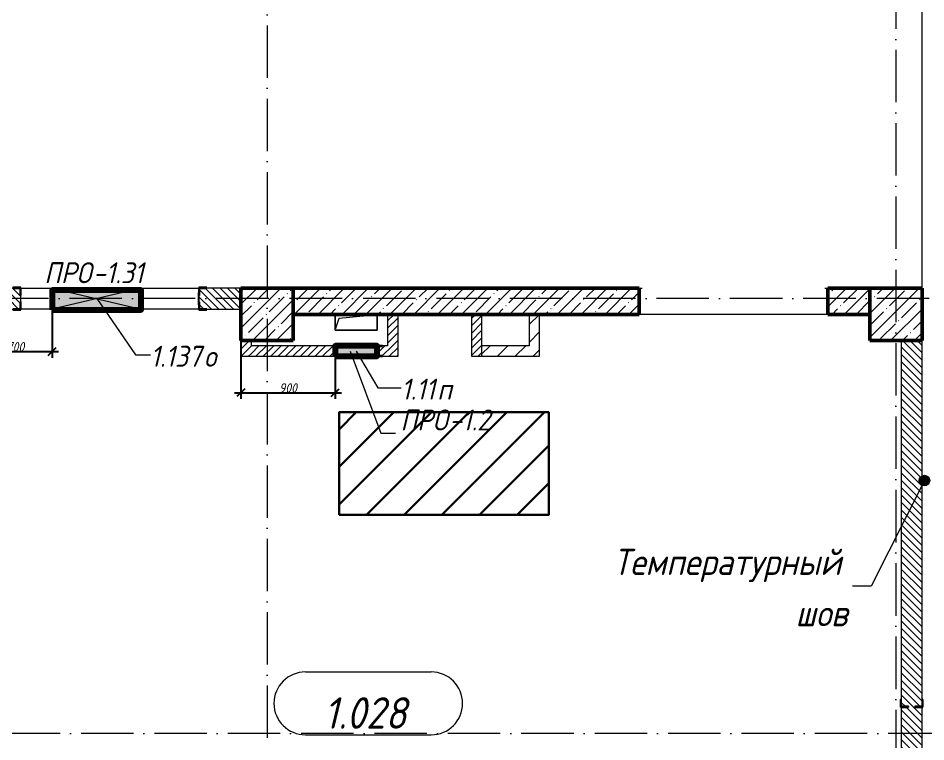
# Model space of a CAD drawing. Header units: millimetres. Extents: x -356862 to 418287, y 0 to 839748.
# Drawn here: x -139940 to -131280, y 517866 to 524774 of the extents above; entities that cross this region are included whole.
import ezdxf

# ---------------------------------------------------------------- set-up
doc = ezdxf.new("R2010")
doc.units = ezdxf.units.MM
doc.linetypes.add('50_200_ШТРИХ_1Т_ш5_п1_п1_', pattern=[700, 500, -100, 0, -100])
for name, color, linetype, lineweight in [('0) строит. леса', 20, 'Continuous', 30), ('9.7) Заделка 956 шт', 6, 'Continuous', 158), ('A-____-____-DIMS', 7, 'Continuous', 9), ('A-DETL-GENF-OTLN', 7, 'Continuous', 9), ('A-FLOR-____-OTLN', 7, 'Continuous', 9), ('A-GENM-____-IDEN', 7, 'Continuous', 9), ('A-GENM-____-MCUT', 7, 'Continuous', 25), ('A-GENM-____-OTLN', 7, 'Continuous', 9), ('A-GENM-____-OTLN-1', 7, 'Continuous', 25), ('A-GLAZ-____-IDEN', 7, 'Continuous', 9), ('A-GLAZ-____-OTLN', 7, 'Continuous', 9), ('A-WALL-____-MCUT', 7, 'Continuous', 13), ('A-WALL-____-MCUT-2', 7, 'Continuous', 50), ('A-WALL-____-OTLN', 7, 'Continuous', 9), ('A-WALL-____-PATT-1', 7, 'Continuous', 9), ('A-WALL-FNSH-MCUT-1', 7, 'Continuous', 9), ('G-____-____-TEXT', 7, 'Continuous', 9), ('I-WALL-____-OTLN', 7, 'Continuous', 9), ('S-COLS-____-MCUT', 7, 'Continuous', 50), ('S-COLS-____-OTLN', 7, 'Continuous', 9), ('S-GRID-____-OTLN-1', 7, '50_200_ШТРИХ_1Т_ш5_п1_п1_', 9)]:
    doc.layers.add(name, color=color, linetype=linetype, lineweight=lineweight)
doc.layers.add('A-AREA-IDEN-1', color=7, linetype='Continuous', lineweight=9, true_color=0x000000)
doc.styles.add('ISOCPEUR_I', font='isocpeui.ttf', dxfattribs={"width": 0.9, "height": 2.5})
doc.styles.add('ISOCPEUR_I_11', font='isocpeui.ttf', dxfattribs={"width": 0.9, "height": 200})
doc.styles.add('ISOCPEUR_I_7', font='isocpeui.ttf', dxfattribs={"width": 0.9, "height": 90})
doc.styles.add('ISOCPEUR_I_9', font='isocpeui.ttf', dxfattribs={"width": 0.9, "height": 250})
doc.dimstyles.new('ISO-1_8_0_9К_СРЕДНИЙ_Кладочные_2', dxfattribs={"dimscale": 304.8, "dimtxt": 89.638306, "dimasz": 0.246063, "dimexe": 0.19685, "dimexo": 0, "dimgap": 0, "dimtad": 1, "dimdec": 3, "dimrnd": 0.001, "dimdsep": 46, "dimtxsty": 'ISOCPEUR_I_7', "dimblk1": 'OBLIQUE', "dimblk2": 'OBLIQUE', "dimsah": 1, "dimcen": 0.09, "dimdle": 0.19685, "dimazin": 0, "dimtfac": 1, "dimtdec": 4, "dimtix": 1, "dimtmove": 1, "dimatfit": 3, "dimfxl": 1, "dimtvp": 1, "dimtolj": 1, "dimtzin": 0, "dimarcsym": 2})
pattern_1 = [(135, (-176515.067, 459015.94), (-35.35534, -35.35534), [])]
pattern_2 = [(45, (-176515.067, 459015.94), (-35.35534, 35.35534), [])]
pattern_3 = [(45, (-176515.07, 459015.94), (-84.85281, 84.85281), [])]

# ---------------------------------------------------------------- blocks, each defined once
blk = doc.blocks.new('BSC_Колонна _Прямоугольная - 500х500-V21-АР1_План отверстий 1 этажа в осях 1-64_Ю-ЯЯ')
at = {"layer": 'S-COLS-____-OTLN'}
h = blk.add_hatch(dxfattribs=at)
h.set_pattern_fill('FP_27', color=256, style=0, pattern_type=2)
h.set_pattern_definition([(45, (-44950, -62931.04), (-114.04925, 114.04925), []), (45, (-44835.95, -62931.04), (-114.04925, 114.04925), [201.613, -40.323, 3.353, -36.97])])
h.paths.add_polyline_path([(-250, -250), (250, -250), (250, 250), (-250, 250)], flags=0)
at = {"layer": 'S-COLS-____-MCUT'}
for p, q in [((250, 250), (-250, 250)), ((-250, 250), (-250, -250)), ((250, -250), (250, 250)), ((-250, -250), (250, -250))]:
    blk.add_line(p, q, dxfattribs=at)
blk = doc.blocks.new('BSC_Колонна _Прямоугольная - 500х500-V49-АР1_План отверстий 1 этажа в осях 1-64_Ю-ЯЯ')
at = {"layer": 'S-COLS-____-OTLN'}
h = blk.add_hatch(dxfattribs=at)
h.set_pattern_fill('FP_56', color=256, style=0, pattern_type=2)
h.set_pattern_definition([(45, (-38950, -62931.04), (-114.04925, 114.04925), []), (45, (-38835.95, -62931.04), (-114.04925, 114.04925), [201.613, -40.323, 3.353, -36.97])])
h.paths.add_polyline_path([(-250, -250), (250, -250), (250, 250), (-250, 250)], flags=0)
at = {"layer": 'S-COLS-____-MCUT'}
for p, q in [((250, 250), (-250, 250)), ((-250, 250), (-250, -250)), ((250, -250), (250, 250)), ((-250, -250), (250, -250))]:
    blk.add_line(p, q, dxfattribs=at)
blk = doc.blocks.new('Фахверк_СКБ_Уголок - 200_4010-27904266-АР1_План отверстий 1 этажа в осях 1-64_Ю-ЯЯ')
at = {"layer": 'A-GENM-____-MCUT'}
for p, q in [((125, 156), (50, 156)), ((50, 156), (50, 150)), ((50, 150), (119, 150)), ((119, 150), (119, 81)), ((125, 81), (125, 156)), ((119, 81), (125, 81)), ((125, 19), (119, 19)), ((119, 19), (119, -50)), ((125, -56), (125, 19)), ((119, -50), (50, -50)), ((50, -50), (50, -56)), ((50, -56), (125, -56))]:
    blk.add_line(p, q, dxfattribs=at)
blk = doc.blocks.new('Фахверк_СКБ_Уголок - 200_3600-27915153-АР1_План отверстий 1 этажа в осях 1-64_Ю-ЯЯ')
at = {"layer": 'A-GENM-____-MCUT'}
for p, q in [((125, 156), (50, 156)), ((50, 156), (50, 150)), ((50, 150), (119, 150)), ((119, 150), (119, 81)), ((125, 81), (125, 156)), ((119, 81), (125, 81)), ((125, 19), (119, 19)), ((119, 19), (119, -50)), ((125, -56), (125, 19)), ((119, -50), (50, -50)), ((50, -50), (50, -56)), ((50, -56), (125, -56))]:
    blk.add_line(p, q, dxfattribs=at)
blk = doc.blocks.new('154_Стойка_СКБ_Уголок - СМ-2530_200-28213945-АР1_План отверстий 1 этажа в осях 1-64_Ю-ЯЯ')
at = {"layer": 'A-GENM-____-MCUT'}
for p, q in [((125, 156), (125, 81)), ((200, 156), (125, 156)), ((131, 81), (131, 150)), ((131, 150), (200, 150)), ((200, 150), (200, 156)), ((125, 81), (131, 81)), ((131, 19), (125, 19)), ((125, 19), (125, -56)), ((131, -50), (131, 19)), ((125, -56), (200, -56)), ((200, -50), (131, -50)), ((200, -56), (200, -50))]:
    blk.add_line(p, q, dxfattribs=at)
blk = doc.blocks.new('Стойка_Влож_Полоса боковая - Полоса-28213942-АР1_План отверстий 1 этажа в осях 1-64_Ю-ЯЯ')
at = {"layer": 'A-GENM-____-OTLN'}
for p, q in [((-5, 60), (0, 60)), ((-5, -60), (-5, 60)), ((0, 31), (0, -31)), ((0, -60), (-5, -60))]:
    blk.add_line(p, q, dxfattribs=at)
blk = doc.blocks.new('AR_Отверстие Ниша - Лючок-32404130-АР1_План отверстий 1 этажа в осях 1-64_Ю-ЯЯ')
at = {"layer": 'A-GLAZ-____-OTLN'}
blk.add_hatch(color=256, dxfattribs=at).paths.add_polyline_path([(200, 50), (-200, 50), (-200, -50), (200, -50), (200, 47)], flags=0)
for p, q in [((-200, 50), (200, 50)), ((200, 50), (200, -50)), ((200, -50), (-200, -50))]:
    blk.add_line(p, q, dxfattribs=at)
blk = doc.blocks.new('154_Фахверк_СКБ_Швеллер - Тип_100_4010-27789772-АР1_План отверстий 1 этажа в осях 1-64_Ю-ЯЯ')
at = {"layer": 'A-GENM-____-MCUT'}
for p, q in [((175, 50), (125, 50)), ((125, 50), (125, -50)), ((128, 47), (175, 47)), ((128, -47), (128, 47)), ((175, 47), (175, 50)), ((125, -50), (175, -50)), ((175, -47), (128, -47)), ((175, -50), (175, -47))]:
    blk.add_line(p, q, dxfattribs=at)
blk = doc.blocks.new('AR_Отверстие прямоугольное _в плите_ - AR_Отверстие прямоугольное _в плите_-V191-АР1_План отверстий 1 этажа в осях 1-64_Ю-ЯЯ')
at = {"layer": 'A-GENM-____-OTLN'}
for p, q in [((-200, 75), (-200, -75)), ((-200, -75), (-162.5, 37.5)), ((-162.5, 37.5), (200, 75)), ((200, -75), (200, 75)), ((-200, -75), (200, -75))]:
    blk.add_line(p, q, dxfattribs=at)
blk = doc.blocks.new('AR_Отверстие прямоугольное _в стене_ - AR_Отверстие прямоугольное _в стене__ОВ-36666481-АР1_План отверстий 1 этажа в осях 1-64_Ю-ЯЯ')
at = {"layer": 'A-GLAZ-____-OTLN'}
blk.add_hatch(color=256, dxfattribs=at).paths.add_polyline_path([(425, -100), (425, 100), (-425, 100), (-425, -100)], flags=0)
at = {"layer": 'A-DETL-GENF-OTLN'}
for p, q in [((-425, -100), (-425, 100)), ((-425, 100), (425, 100)), ((425, 100), (-425, -100)), ((-425, 100), (425, -100)), ((425, 100), (-425, 100)), ((-425, 100), (-425, -100)), ((425, 100), (425, -100)), ((425, -100), (425, 100)), ((425, -100), (-425, -100)), ((-425, -100), (425, -100))]:
    blk.add_line(p, q, dxfattribs=at)
blk = doc.blocks.new('_Oblique')
at = {"color": 0, "linetype": 'ByBlock', "lineweight": -2}
blk.add_line((-0.5, -0.5), (0.5, 0.5), dxfattribs=at)
blk = doc.blocks.new('*D13554')
at = {"layer": 'A-____-____-DIMS', "color": 0, "lineweight": -2, "transparency": 16777216}
for p, q in [((-137815.1, 521697), (-137815.1, 521139.3)), ((-136915.1, 521593.9), (-136915.1, 521139.3)), ((-137875.1, 521199.3), (-136855.1, 521199.3))]:
    blk.add_line(p, q, dxfattribs=at)
at = {"layer": 'Defpoints', "color": 0, "transparency": 16777216}
for p in [(-137815.1, 521697), (-136915.1, 521593.9), (-136915.1, 521199.3)]:
    blk.add_point(p, dxfattribs=at)
at = {"layer": 'A-____-____-DIMS', "color": 0, "lineweight": -2, "transparency": 16777216, "xscale": 75, "yscale": 75, "zscale": 75, "rotation": 180}
blk.add_blockref('_Oblique', (-137815.1, 521199.3), dxfattribs=at)
at = {"layer": 'A-____-____-DIMS', "color": 0, "lineweight": -2, "transparency": 16777216, "xscale": 75, "yscale": 75, "zscale": 75}
blk.add_blockref('_Oblique', (-136915.1, 521199.3), dxfattribs=at)
at = {"layer": 'A-____-____-DIMS', "color": 0, "transparency": 16777216, "insert": (-137365.1, 521244.3), "char_height": 90, "width": 409.578, "attachment_point": 5, "style": 'ISOCPEUR_I_7'}
blk.add_mtext('\\A1;900', dxfattribs=at)
blk = doc.blocks.new('*D13590')
at = {"layer": 'A-____-____-DIMS', "color": 0, "lineweight": -2, "transparency": 16777216}
for p, q in [((-139615.1, 521991), (-139615.1, 521531.7)), ((-140315.1, 521697), (-140315.1, 521531.7)), ((-140375.1, 521591.7), (-139555.1, 521591.7))]:
    blk.add_line(p, q, dxfattribs=at)
at = {"layer": 'Defpoints', "color": 0, "transparency": 16777216}
for p in [(-139615.1, 521991), (-140315.1, 521697), (-139615.1, 521591.7)]:
    blk.add_point(p, dxfattribs=at)
at = {"layer": 'A-____-____-DIMS', "color": 0, "lineweight": -2, "transparency": 16777216, "xscale": 75, "yscale": 75, "zscale": 75, "rotation": 180}
blk.add_blockref('_Oblique', (-140315.1, 521591.7), dxfattribs=at)
at = {"layer": 'A-____-____-DIMS', "color": 0, "lineweight": -2, "transparency": 16777216, "xscale": 75, "yscale": 75, "zscale": 75}
blk.add_blockref('_Oblique', (-139615.1, 521591.7), dxfattribs=at)
at = {"layer": 'A-____-____-DIMS', "color": 0, "transparency": 16777216, "insert": (-139965.1, 521637.3), "char_height": 90, "width": 409.578, "attachment_point": 5, "style": 'ISOCPEUR_I_7'}
blk.add_mtext('\\A1;700', dxfattribs=at)
blk = doc.blocks.new('AAR_СКБ_Марка_помещения_1_5 ммп - Номер _ Площадь-27962135-АИ_План этажа_Стены_1')
at = {"layer": 'A-AREA-IDEN-1'}
for p, q in [((-2.987, 3), (3.013, 3)), ((-2.987, 0), (3.013, 0))]:
    blk.add_line(p, q, dxfattribs=at)
for centre, start, end in [((-2.987, 1.5), 90, 270), ((3.013, 1.5), 270, 90)]:
    blk.add_arc(centre, 1.5, start, end, dxfattribs=at)

msp = doc.modelspace()

# ---------------------------------------------------------------- hatches: boundary and pattern name
at = {"layer": '0) строит. леса'}
h = msp.add_hatch(dxfattribs=at)
h.set_pattern_fill('ANSI31', color=256, scale=80)
h.set_pattern_definition([(45, (-136437.57, 666051.4), (-179.60512, 179.60512), [])])
h.paths.add_polyline_path([(-136877.8041, 520032.9013), (-134877.8041, 520032.9013), (-134877.8041, 521012.9013), (-136877.8041, 521012.9013)])
at = {"layer": 'A-WALL-____-PATT-1'}
h = msp.add_hatch(dxfattribs=at)
h.set_pattern_fill('FP_6', color=256, style=0, pattern_type=2)
h.set_pattern_definition(pattern_1)
h.paths.add_polyline_path([(-138209.0675, 521996.983), (-137815.0675, 521996.983), (-137815.0675, 522196.983), (-138209.0675, 522196.983), (-138209.0675, 522127.983), (-138215.0675, 522127.983), (-138215.0675, 522065.983), (-138209.0675, 522065.983), (-138209.0675, 522036.983)], flags=0)
h.paths.add_polyline_path([(-139990.0675, 521996.983), (-139921.0675, 521996.983), (-139921.0675, 522065.983), (-139915.0675, 522065.983), (-139915.0675, 522127.983), (-139921.0675, 522127.983), (-139921.0675, 522196.983), (-140315.0675, 522196.983), (-140315.0675, 521996.983)], flags=0)
h = msp.add_hatch(dxfattribs=at)
h.set_pattern_fill('FP_13', color=256, style=0, pattern_type=2)
h.set_pattern_definition([(45, (-176515.07, 459015.94), (-114.04925, 114.04925), []), (45, (-176401.02, 459015.94), (-114.04925, 114.04925), [201.612, -40.322, 3.353, -36.97])])
h.paths.add_polyline_path([(-131815.0675, 521946.983), (-131815.0675, 522196.983), (-132215.0675, 522196.983), (-132215.0675, 521946.983)], flags=0)
h.paths.add_polyline_path([(-134110.4602, 521946.983), (-134015.0675, 521946.983), (-134015.0675, 522196.983), (-137315.0675, 522196.983), (-137315.0675, 521946.983)], flags=0)
h = msp.add_hatch(dxfattribs=at)
h.set_pattern_fill('FP_5', color=256, style=0, pattern_type=2)
h.set_pattern_definition(pattern_2)
h.paths.add_polyline_path([(-136315.0675, 521646.983), (-136315.0675, 521946.983), (-136415.0675, 521946.983), (-136415.0675, 521646.983)], flags=0)
h = msp.add_hatch(dxfattribs=at)
h.set_pattern_fill('FP_5', color=256, style=0, pattern_type=2)
h.set_pattern_definition(pattern_2)
h.paths.add_polyline_path([(-135515.0675, 521546.983), (-135515.0675, 521946.983), (-135615.0675, 521946.983), (-135615.0675, 521546.983)], flags=0)
h = msp.add_hatch(dxfattribs=at)
h.set_pattern_fill('FP_4', color=256, style=0, pattern_type=2)
h.set_pattern_definition(pattern_3)
h.paths.add_polyline_path([(-134965.0675, 521646.983), (-134965.0675, 521946.983), (-135065.0675, 521946.983), (-135065.0675, 521646.983)], flags=0)
h = msp.add_hatch(dxfattribs=at)
h.set_pattern_fill('FP_5', color=256, style=0, pattern_type=2)
h.set_pattern_definition(pattern_2)
h.paths.add_polyline_path([(-137715.0675, 521546.983), (-137715.0675, 521696.983), (-137815.0675, 521696.983), (-137815.0675, 521546.983)], flags=0)
h = msp.add_hatch(dxfattribs=at)
h.set_pattern_fill('FP_6', color=256, style=0, pattern_type=2)
h.set_pattern_definition(pattern_1)
h.paths.add_polyline_path([(-131515.0675, 514696.983), (-131315.0675, 514696.983), (-131315.0675, 518196.983), (-131384.0675, 518196.983), (-131384.0675, 518202.983), (-131315.0675, 518202.983), (-131315.0675, 521696.983), (-131515.0675, 521696.983), (-131515.0675, 518202.983), (-131446.0675, 518202.983), (-131446.0675, 518196.983), (-131515.0675, 518196.983), (-131515.0675, 516239.7989)], flags=0)
h = msp.add_hatch(dxfattribs=at)
h.set_pattern_fill('FP_5', color=256, style=0, pattern_type=2)
h.set_pattern_definition(pattern_2)
h.paths.add_polyline_path([(-136315.0675, 521546.983), (-136315.0675, 521646.983), (-136465.0675, 521646.983), (-136465.0675, 521643.983), (-136512.0675, 521643.983), (-136512.0675, 521549.983), (-136465.0675, 521549.983), (-136465.0675, 521546.983)], flags=0)
h.paths.add_polyline_path([(-137645.4615, 521546.983), (-136915.0675, 521546.983), (-136915.0675, 521646.983), (-137715.0675, 521646.983), (-137715.0675, 521546.983)], flags=0)
h = msp.add_hatch(dxfattribs=at)
h.set_pattern_fill('FP_4', color=256, style=0, pattern_type=2)
h.set_pattern_definition(pattern_3)
h.paths.add_polyline_path([(-135515.0675, 521546.983), (-134965.0675, 521546.983), (-134965.0675, 521646.983), (-135515.0675, 521646.983)], flags=0)
at = {"layer": 'G-____-____-TEXT'}
h = msp.add_hatch(color=256, dxfattribs=at)
edge = h.paths.add_edge_path(flags=0)
edge.add_arc((-131293.3049, 520360.6318), 50, 0, 360)

# ---------------------------------------------------------------- linework, layer by layer
at = {"layer": '0) строит. леса'}
msp.add_lwpolyline([(-136877.8041, 520032.9013), (-134877.8041, 520032.9013), (-134877.8041, 521012.9013), (-136877.8041, 521012.9013)], close=True, dxfattribs=at)
at = {"layer": '9.7) Заделка 956 шт'}
for points in [[(-139615.0675, 521990.983), (-138765.0675, 521990.983), (-138765.0675, 522177.4324), (-139615.0675, 522177.4324)], [(-136915.0675, 521546.983), (-136515.0675, 521546.983), (-136515.0675, 521646.983), (-136915.0675, 521646.983)]]:
    msp.add_lwpolyline(points, close=True, dxfattribs=at)
at = {"layer": 'A-FLOR-____-OTLN'}
for p, q in [((-131315.0675, 522196.983), (-131315.0675, 526546.983)), ((-136915.0675, 521796.983), (-136915.0675, 521946.983)), ((-136515.0675, 521946.983), (-136515.0675, 521796.983)), ((-136515.0675, 521796.983), (-136915.0675, 521796.983))]:
    msp.add_line(p, q, dxfattribs=at)
at = {"layer": 'A-GENM-____-IDEN'}
for p, q in [((-136772.0929, 521596.983), (-136479.5548, 520811.4852)), ((-136479.5548, 520811.4852), (-136339.0831, 520811.4852))]:
    msp.add_line(p, q, dxfattribs=at)
at = {"layer": 'A-GLAZ-____-IDEN'}
for p, q in [((-139190.0675, 522096.983), (-138820.9205, 521559.0741)), ((-136715.0675, 521596.983), (-136509.6939, 521245.483)), ((-138820.9205, 521559.0741), (-138678.1487, 521559.0741)), ((-136509.6939, 521245.483), (-136286.3202, 521245.483))]:
    msp.add_line(p, q, dxfattribs=at)
at = {"layer": 'A-WALL-____-MCUT'}
for p, q in [((-139915.0675, 522065.983), (-139915.0675, 522127.983)), ((-137815.0675, 522196.983), (-138140.0675, 522196.983)), ((-138140.0675, 521996.983), (-137815.0675, 521996.983)), ((-131515.0675, 521696.983), (-131515.0675, 518271.983)), ((-131315.0675, 518271.983), (-131315.0675, 521696.983)), ((-131515.0675, 518196.983), (-131515.0675, 514696.983)), ((-131315.0675, 514696.983), (-131315.0675, 518196.983))]:
    msp.add_line(p, q, dxfattribs=at)
at = {"layer": 'A-WALL-____-MCUT-2'}
for p, q in [((-134015.0675, 522196.983), (-137315.0675, 522196.983)), ((-134015.0675, 521946.983), (-134015.0675, 522196.983)), ((-131815.0675, 522196.983), (-132215.0675, 522196.983)), ((-132215.0675, 522196.983), (-132215.0675, 521946.983)), ((-137315.0675, 521946.983), (-134015.0675, 521946.983)), ((-132215.0675, 521946.983), (-131815.0675, 521946.983))]:
    msp.add_line(p, q, dxfattribs=at)
at = {"layer": 'A-WALL-____-OTLN'}
for p, q in [((-134015.0675, 522196.983), (-133985.0675, 522196.983)), ((-132245.0675, 522196.983), (-132215.0675, 522196.983)), ((-132215.0675, 521946.983), (-134015.0675, 521946.983))]:
    msp.add_line(p, q, dxfattribs=at)
at = {"layer": 'A-WALL-FNSH-MCUT-1'}
for p, q in [((-136415.0675, 521946.983), (-136415.0675, 521646.983)), ((-136315.0675, 521546.983), (-136315.0675, 521946.983)), ((-135615.0675, 521946.983), (-135615.0675, 521546.983)), ((-135515.0675, 521546.983), (-135515.0675, 521946.983)), ((-135065.0675, 521946.983), (-135065.0675, 521646.983)), ((-134965.0675, 521546.983), (-134965.0675, 521946.983)), ((-137815.0675, 521696.983), (-137815.0675, 521546.983)), ((-137715.0675, 521646.983), (-137715.0675, 521696.983)), ((-136915.0675, 521646.983), (-137715.0675, 521646.983)), ((-136415.0675, 521646.983), (-136465.0675, 521646.983)), ((-135065.0675, 521646.983), (-135515.0675, 521646.983)), ((-137815.0675, 521546.983), (-136915.0675, 521546.983)), ((-136465.0675, 521546.983), (-136315.0675, 521546.983)), ((-135615.0675, 521546.983), (-134965.0675, 521546.983))]:
    msp.add_line(p, q, dxfattribs=at)
at = {"layer": 'G-____-____-TEXT'}
for p, q in [((-131293.3049, 520360.6318), (-131800.3614, 519353.2484)), ((-131800.3614, 519353.2484), (-131980.0494, 519353.2484))]:
    msp.add_line(p, q, dxfattribs=at)
msp.add_circle((-131293.3049, 520360.6318), 50, dxfattribs=at)
at = {"layer": 'I-WALL-____-OTLN'}
for p, q in [((-139915.0675, 522196.983), (-139615.0675, 522196.983)), ((-138765.0675, 522196.983), (-138215.0675, 522196.983)), ((-139615.0675, 521996.983), (-139915.0675, 521996.983)), ((-138215.0675, 521996.983), (-138765.0675, 521996.983))]:
    msp.add_line(p, q, dxfattribs=at)
at = {"layer": 'S-GRID-____-OTLN-1'}
for p, q in [((-137565.0675, 549908.7924), (-137565.0675, 511907.5288)), ((-131565.0675, 549675.0369), (-131565.0675, 512061.8002)), ((-72440.6609, 522096.983), (-181183.8377, 522096.983)), ((-101035.027, 517946.983), (-181183.8377, 517946.983))]:
    msp.add_line(p, q, dxfattribs=at)

# ---------------------------------------------------------------- block references
at = {"layer": 'A-AREA-IDEN-1', "xscale": 199.9999999999999, "yscale": 199.9999999999999, "zscale": 199.9999999999999}
msp.add_blockref('AAR_СКБ_Марка_помещения_1_5 ммп - Номер _ Площадь-27962135-АИ_План этажа_Стены_1', (-136602.6157, 517933.7606), dxfattribs=at)
at = {"layer": 'A-GENM-____-OTLN'}
for name, p in [('Стойка_Влож_Полоса боковая - Полоса-28213942-АР1_План отверстий 1 этажа в осях 1-64_Ю-ЯЯ', (-138215.0675, 522096.983)), ('AR_Отверстие прямоугольное _в плите_ - AR_Отверстие прямоугольное _в плите_-V191-АР1_План отверстий 1 этажа в осях 1-64_Ю-ЯЯ', (-136715.0675, 521871.983))]:
    msp.add_blockref(name, p, dxfattribs=at)
at = {"layer": 'A-GENM-____-OTLN-1'}
for name, p in [('Фахверк_СКБ_Уголок - 200_4010-27904266-АР1_План отверстий 1 этажа в осях 1-64_Ю-ЯЯ', (-140040.0675, 522046.983)), ('154_Стойка_СКБ_Уголок - СМ-2530_200-28213945-АР1_План отверстий 1 этажа в осях 1-64_Ю-ЯЯ', (-138340.0675, 522046.983)), ('154_Фахверк_СКБ_Швеллер - Тип_100_4010-27789772-АР1_План отверстий 1 этажа в осях 1-64_Ю-ЯЯ', (-136640.0675, 521596.983))]:
    msp.add_blockref(name, p, dxfattribs=at)
at = {"layer": 'A-GENM-____-OTLN-1', "rotation": 269.9999999999999}
msp.add_blockref('Фахверк_СКБ_Уголок - 200_3600-27915153-АР1_План отверстий 1 этажа в осях 1-64_Ю-ЯЯ', (-131465.0675, 518321.983), dxfattribs=at)
at = {"layer": 'A-GLAZ-____-OTLN'}
msp.add_blockref('AR_Отверстие прямоугольное _в стене_ - AR_Отверстие прямоугольное _в стене__ОВ-36666481-АР1_План отверстий 1 этажа в осях 1-64_Ю-ЯЯ', (-139190.0675, 522096.983), dxfattribs=at)
at = {"layer": 'A-GLAZ-____-OTLN', "rotation": 180}
msp.add_blockref('AR_Отверстие Ниша - Лючок-32404130-АР1_План отверстий 1 этажа в осях 1-64_Ю-ЯЯ', (-136715.0675, 521596.983), dxfattribs=at)
at = {"layer": 'S-COLS-____-OTLN'}
for name, p in [('BSC_Колонна _Прямоугольная - 500х500-V49-АР1_План отверстий 1 этажа в осях 1-64_Ю-ЯЯ', (-137565.0675, 521946.983)), ('BSC_Колонна _Прямоугольная - 500х500-V21-АР1_План отверстий 1 этажа в осях 1-64_Ю-ЯЯ', (-131565.0675, 521946.983))]:
    msp.add_blockref(name, p, dxfattribs=at)

# ---------------------------------------------------------------- texts
at = {"layer": 'A-AREA-IDEN-1', "insert": (-136628.0447, 517992.0905), "char_height": 300, "width": 900, "attachment_point": 8, "line_spacing_factor": 1.139951, "style": 'ISOCPEUR_I'}
msp.add_mtext('\\pxqc,t8.46667,16.93333,25.4,33.86667,42.33333,50.8,59.26667,67.73333,76.2,84.66667,93.13333,101.6,110.06667,118.53333,127,135.46667,143.93333,152.4,160.86667,169.33333,177.8,186.26667,194.73333,203.2,211.66667,220.13333,228.6,237.06667,245.53333,254,262.46667,270.93333;{1.028}', dxfattribs=at)
at = {"layer": 'A-GENM-____-IDEN', "char_height": 200, "attachment_point": 1, "style": 'ISOCPEUR_I_11'}
for s, insert, width in [('ПРО', (-139690.6241, 522444.0991), 562.784625), ('-1.31', (-139226.2804, 522444.0991), 620.506125), ('ПРО', (-136291.9398, 521038.6014), 562.784625), ('-1.2', (-135827.596, 521038.6014), 505.063125)]:
    msp.add_mtext(s, dxfattribs=dict(at, insert=insert, width=width))
at = {"layer": 'A-GLAZ-____-IDEN', "char_height": 200, "attachment_point": 1, "style": 'ISOCPEUR_I_11'}
for s, insert, width in [('1.137', (-138678.1487, 521646.6887), 620.506125), ('\\fISOCPEUR|b0|i1|c204|p34|;\\W.9;о', (-138166.1799, 521646.6887), 158.734125), ('1.11', (-136286.3202, 521333.0975), 418.480875), ('\\fISOCPEUR|b0|i1|c204|p34|;\\W.9;п', (-135941.039, 521333.0975), 158.734125)]:
    msp.add_mtext(s, dxfattribs=dict(at, insert=insert, width=width))
at = {"layer": 'G-____-____-TEXT', "char_height": 250, "attachment_point": 1, "style": 'ISOCPEUR_I_9'}
for s, insert, width in [('Температурный', (-134261.7165, 519709.1026), 2763.416813), ('шов', (-132523.404, 519219.6234), 656.582063)]:
    msp.add_mtext(s, dxfattribs=dict(at, insert=insert, width=width))

# ---------------------------------------------------------------- dimensions: what is measured, and where the dimension line sits
at = {"layer": 'A-____-____-DIMS'}
for base, p1, p2, override, picture, middle in [((-139615.0675, 521591.7076), (-140315.0675, 521696.983), (-139615.0675, 521990.983), {"dimpost": '<>', "dimfxl": 759.233824}, '*D13590', (-139965.0675, 521637.2871)), ((-136915.0675, 521199.3034), (-137815.0675, 521696.983), (-136915.0675, 521593.935), {"dimpost": '<>', "dimfxl": 905.880174}, '*D13554', (-137365.0675, 521244.3034))]:
    dim = msp.add_linear_dim(base=base, p1=p1, p2=p2, dimstyle='ISO-1_8_0_9К_СРЕДНИЙ_Кладочные_2', override=override, dxfattribs=at)
    dim.commit()
    dim.dimension.update_dxf_attribs({"geometry": picture, "text_midpoint": middle})

doc.saveas('drawing.dxf')
